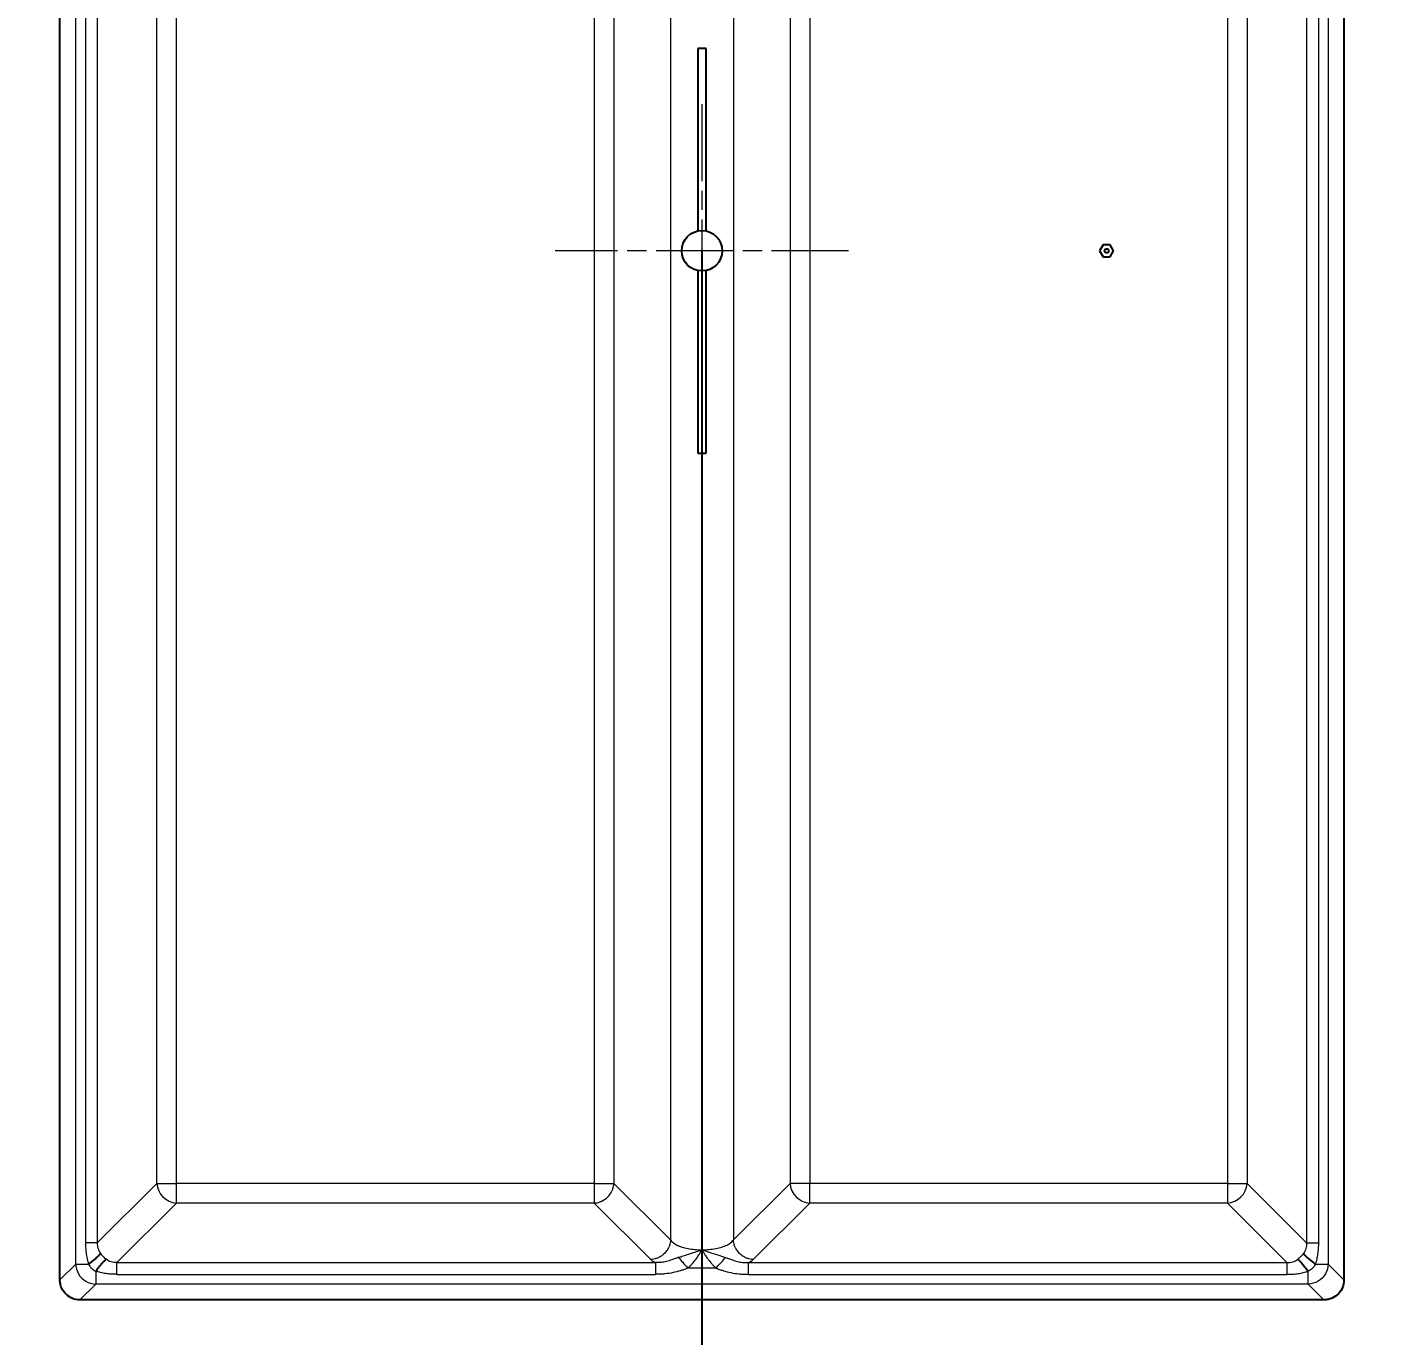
# Model space of a CAD drawing. Header units: millimetres. Extents: x 0 to 1486, y 0 to 1051.
# Drawn here: x 609.82 to 643.4, y 170.42 to 202.78 of the extents above; entities that cross this region are included whole.
import ezdxf

# ---------------------------------------------------------------- set-up
doc = ezdxf.new("R2010")
doc.units = ezdxf.units.MM
doc.header["$LTSCALE"] = 1.25
doc.linetypes.add('CHAIN', pattern=[0.3543, 0.2362, -0.0295, 0.0591, -0.0295])
for name, color, linetype, lineweight, true_color in [('Bemaßungen(DIN)', 7, 'Continuous', 5, 0x262659), ('Mittelpunktmarkierung(DIN)', 7, 'Continuous', 9, 0x262659), ('Sichtbare Kanten(DIN)', 7, 'Continuous', 25, 0x262659), ('Sichtbare tangentiale Kanten(DIN)', 7, 'Continuous', 15, 0x1a1a3e)]:
    doc.layers.add(name, color=color, linetype=linetype, lineweight=lineweight, true_color=true_color)
doc.styles.add('Aktuell-DINGroßer Text', font='arial.ttf')
doc.dimstyles.new('STANDARD-DIN', dxfattribs={"dimscale": 1.25, "dimtxt": 5.25, "dimasz": 2.5, "dimexe": 3.175, "dimexo": 0, "dimgap": 0.8, "dimtad": 1, "dimrnd": 1e-08, "dimtxsty": 'Aktuell-DINGroßer Text', "dimcen": 0.09, "dimdle": 10, "dimclrd": 256, "dimclre": 256, "dimclrt": 256, "dimazin": 2, "dimtfac": 0.666667, "dimtmove": 0, "dimatfit": 3, "dimfxl": 1, "dimtolj": 1, "dimlwd": 25, "dimlwe": 25, "dimarcsym": 0})

# ---------------------------------------------------------------- blocks, each defined once
blk = doc.blocks.new('_DotSmall')
at = {"color": 0, "linetype": 'ByBlock', "const_width": 0.5}
blk.add_lwpolyline([(-0.0625, 0, 1), (0.0625, 0, 1)], format="xyb", close=True, dxfattribs=at)
blk = doc.blocks.new('*D111')
at = {"layer": 'Bemaßungen(DIN)', "color": 250, "linetype": 'Continuous', "lineweight": 25, "true_color": 0x3f3f3f, "transparency": 16777216}
for p, q in [((592.998, 197.249), (592.998, 74.53)), ((626.498, 197.249), (626.498, 74.53)), ((592.998, 78.499), (626.498, 78.499))]:
    blk.add_line(p, q, dxfattribs=at)
at = {"layer": 'Defpoints', "color": 0, "linetype": 'Continuous', "transparency": 16777216}
for p in [(592.998, 197.249), (626.498, 197.249), (626.498, 78.499)]:
    blk.add_point(p, dxfattribs=at)
at = {"layer": 'Bemaßungen(DIN)', "color": 250, "linetype": 'Continuous', "lineweight": 25, "true_color": 0x3f3f3f, "transparency": 16777216, "xscale": 3.125, "yscale": 3.125, "zscale": 3.125, "rotation": 180}
blk.add_blockref('_DotSmall', (592.998, 78.499), dxfattribs=at)
at = {"layer": 'Bemaßungen(DIN)', "color": 250, "linetype": 'Continuous', "lineweight": 25, "true_color": 0x3f3f3f, "transparency": 16777216, "xscale": 3.125, "yscale": 3.125, "zscale": 3.125}
blk.add_blockref('_DotSmall', (626.498, 78.499), dxfattribs=at)
at = {"layer": 'Bemaßungen(DIN)', "color": 179, "linetype": 'Continuous', "lineweight": 25, "true_color": 0x262659, "transparency": 16777216, "insert": (595.668, 87.386), "char_height": 6.5625, "attachment_point": 1, "style": 'Aktuell-DINGroßer Text'}
blk.add_mtext('\\A1;33,5{\\H4.375;±0,1}', dxfattribs=at)
blk = doc.blocks.new('*D112')
at = {"layer": 'Bemaßungen(DIN)', "color": 250, "linetype": 'Continuous', "lineweight": 25, "true_color": 0x3f3f3f, "transparency": 16777216}
for p, q in [((626.498, 197.249), (626.498, 74.53)), ((662.998, 197.249), (662.998, 74.53)), ((626.498, 78.499), (662.998, 78.499))]:
    blk.add_line(p, q, dxfattribs=at)
at = {"layer": 'Defpoints', "color": 0, "linetype": 'Continuous', "transparency": 16777216}
for p in [(626.498, 197.249), (662.998, 197.249), (662.998, 78.499)]:
    blk.add_point(p, dxfattribs=at)
at = {"layer": 'Bemaßungen(DIN)', "color": 250, "linetype": 'Continuous', "lineweight": 25, "true_color": 0x3f3f3f, "transparency": 16777216, "xscale": 3.125, "yscale": 3.125, "zscale": 3.125, "rotation": 180}
blk.add_blockref('_DotSmall', (626.498, 78.499), dxfattribs=at)
at = {"layer": 'Bemaßungen(DIN)', "color": 250, "linetype": 'Continuous', "lineweight": 25, "true_color": 0x3f3f3f, "transparency": 16777216, "xscale": 3.125, "yscale": 3.125, "zscale": 3.125}
blk.add_blockref('_DotSmall', (662.998, 78.499), dxfattribs=at)
at = {"layer": 'Bemaßungen(DIN)', "color": 179, "linetype": 'Continuous', "lineweight": 25, "true_color": 0x262659, "transparency": 16777216, "insert": (642.214, 86.061), "char_height": 6.5625, "attachment_point": 1, "style": 'Aktuell-DINGroßer Text'}
blk.add_mtext('\\A1; \\fArial|b0|i0;{\\H6.5625; }', dxfattribs=at)
blk = doc.blocks.new('*D126')
at = {"layer": 'Bemaßungen(DIN)', "color": 250, "linetype": 'Continuous', "lineweight": 25, "true_color": 0x3f3f3f, "transparency": 16777216}
for p, q in [((626.498, 193.624), (626.498, 102.655)), ((662.998, 193.624), (662.998, 102.655)), ((629.623, 106.624), (659.873, 106.624))]:
    blk.add_line(p, q, dxfattribs=at)
at = {"layer": 'Bemaßungen(DIN)', "color": 250, "linetype": 'Continuous', "true_color": 0x3f3f3f, "transparency": 16777216}
for points in [[(629.623, 107.145), (629.623, 106.103), (626.498, 106.624)], [(659.873, 107.145), (659.873, 106.103), (662.998, 106.624)]]:
    blk.add_solid(points, dxfattribs=at)
at = {"layer": 'Defpoints', "color": 0, "linetype": 'Continuous', "transparency": 16777216}
for p in [(626.498, 193.624), (662.998, 193.624), (662.998, 106.624)]:
    blk.add_point(p, dxfattribs=at)
at = {"layer": 'Bemaßungen(DIN)', "color": 179, "linetype": 'Continuous', "lineweight": 25, "true_color": 0x262659, "transparency": 16777216, "insert": (630.655, 115.511), "char_height": 6.5625, "attachment_point": 1, "style": 'Aktuell-DINGroßer Text'}
blk.add_mtext('\\A1;36,5{\\H4.375;±0,1}', dxfattribs=at)

msp = doc.modelspace()

# ---------------------------------------------------------------- linework, layer by layer
at = {"layer": 'Mittelpunktmarkierung(DIN)', "linetype": 'CHAIN', "ltscale": 6.444903}
for p, q in [((626.4985, 200.8739), (626.4985, 193.6239)), ((630.1235, 197.2489), (622.8735, 197.2489))]:
    msp.add_line(p, q, dxfattribs=at)
at = {"layer": 'Sichtbare Kanten(DIN)'}
for p, q in [((610.6335, 171.809), (610.6335, 222.6887)), ((642.3635, 222.6887), (642.3635, 171.809)), ((626.5985, 202.2489), (626.3985, 202.2489)), ((626.3985, 202.2489), (626.3985, 197.7388)), ((626.5985, 197.7388), (626.5985, 202.2489)), ((636.4119, 197.3989), (636.3253, 197.2489)), ((636.3253, 197.2489), (636.4119, 197.0989)), ((636.5851, 197.3989), (636.4119, 197.3989)), ((636.4119, 197.0989), (636.5851, 197.0989)), ((636.4407, 197.2489), (636.4696, 197.2989)), ((636.4696, 197.1989), (636.4407, 197.2489)), ((636.4696, 197.2989), (636.5273, 197.2989)), ((636.5273, 197.1989), (636.4696, 197.1989)), ((636.5273, 197.2989), (636.5562, 197.2489)), ((636.5562, 197.2489), (636.5273, 197.1989)), ((636.6717, 197.2489), (636.5851, 197.3989)), ((636.5851, 197.0989), (636.6717, 197.2489)), ((626.3985, 196.759), (626.3985, 192.2489)), ((626.5985, 192.2489), (626.5985, 196.759)), ((626.3985, 192.2489), (626.5985, 192.2489)), ((641.8683, 171.3139), (611.1286, 171.3139))]:
    msp.add_line(p, q, dxfattribs=at)
msp.add_circle((626.4985, 197.2489), 0.5, dxfattribs=at)
for points, knots in [([(611.3397, 172.1991), (611.3555, 172.2108), (611.3711, 172.2224), (611.3864, 172.234), (611.4054, 172.2485), (611.424, 172.2629), (611.4417, 172.2769), (611.4524, 172.2854), (611.4628, 172.2937), (611.4728, 172.3019), (611.493, 172.3183), (611.5119, 172.3341), (611.5292, 172.3492), (611.5466, 172.3642), (611.5623, 172.3784), (611.5763, 172.3916), (611.5833, 172.3982), (611.5898, 172.4045), (611.5959, 172.4106), (611.6059, 172.4206), (611.6147, 172.4299), (611.622, 172.4383), (611.6279, 172.4451), (611.6328, 172.4512), (611.6368, 172.4567)], [-1.0769104, -1.0769104, -1.0769104, -1.0769104, -0.9572537, -0.9572537, -0.9572537, -0.8077, -0.8077, -0.8077, -0.7179403, -0.7179403, -0.7179403, -0.5384552, -0.5384552, -0.5384552, -0.3589701, -0.3589701, -0.3589701, -0.2692104, -0.2692104, -0.2692104, -0.1196567, -0.1196567, -0.1196567, 0, 0, 0, 0]), ([(611.5187, 172.0201), (611.5304, 172.0359), (611.542, 172.0515), (611.5536, 172.0668), (611.5681, 172.0858), (611.5825, 172.1044), (611.5965, 172.1221), (611.605, 172.1328), (611.6133, 172.1432), (611.6215, 172.1532), (611.6379, 172.1734), (611.6537, 172.1923), (611.6687, 172.2096), (611.6838, 172.227), (611.698, 172.2427), (611.7112, 172.2567), (611.7178, 172.2637), (611.7241, 172.2702), (611.7302, 172.2763), (611.7402, 172.2863), (611.7495, 172.2951), (611.7579, 172.3024), (611.7647, 172.3083), (611.7708, 172.3132), (611.7763, 172.3172)], [-1.0769104, -1.0769104, -1.0769104, -1.0769104, -0.9572537, -0.9572537, -0.9572537, -0.8077, -0.8077, -0.8077, -0.7179403, -0.7179403, -0.7179403, -0.5384552, -0.5384552, -0.5384552, -0.3589701, -0.3589701, -0.3589701, -0.2692104, -0.2692104, -0.2692104, -0.1196567, -0.1196567, -0.1196567, 0, 0, 0, 0]), ([(641.4782, 172.0201), (641.4666, 172.0359), (641.4549, 172.0515), (641.4433, 172.0668), (641.4288, 172.0858), (641.4145, 172.1044), (641.4004, 172.1221), (641.392, 172.1328), (641.3836, 172.1432), (641.3754, 172.1532), (641.359, 172.1734), (641.3432, 172.1923), (641.3282, 172.2096), (641.3131, 172.227), (641.2989, 172.2427), (641.2857, 172.2567), (641.2791, 172.2637), (641.2728, 172.2702), (641.2668, 172.2763), (641.2567, 172.2863), (641.2474, 172.2951), (641.239, 172.3024), (641.2323, 172.3083), (641.2261, 172.3132), (641.2206, 172.3172)], [-1.0769104, -1.0769104, -1.0769104, -1.0769104, -0.9572537, -0.9572537, -0.9572537, -0.8077, -0.8077, -0.8077, -0.7179403, -0.7179403, -0.7179403, -0.5384552, -0.5384552, -0.5384552, -0.3589701, -0.3589701, -0.3589701, -0.2692104, -0.2692104, -0.2692104, -0.1196567, -0.1196567, -0.1196567, 0, 0, 0, 0]), ([(641.6573, 172.1991), (641.6414, 172.2108), (641.6258, 172.2224), (641.6106, 172.234), (641.5915, 172.2485), (641.573, 172.2629), (641.5552, 172.2769), (641.5445, 172.2854), (641.5342, 172.2937), (641.5241, 172.3019), (641.5039, 172.3183), (641.485, 172.3341), (641.4677, 172.3492), (641.4504, 172.3642), (641.4346, 172.3784), (641.4206, 172.3916), (641.4136, 172.3982), (641.4071, 172.4045), (641.4011, 172.4106), (641.391, 172.4206), (641.3822, 172.4299), (641.3749, 172.4383), (641.369, 172.4451), (641.3641, 172.4512), (641.3601, 172.4567)], [-1.0769104, -1.0769104, -1.0769104, -1.0769104, -0.9572537, -0.9572537, -0.9572537, -0.8077, -0.8077, -0.8077, -0.7179403, -0.7179403, -0.7179403, -0.5384552, -0.5384552, -0.5384552, -0.3589701, -0.3589701, -0.3589701, -0.2692104, -0.2692104, -0.2692104, -0.1196567, -0.1196567, -0.1196567, 0, 0, 0, 0]), ([(611.1286, 171.3139), (611.0646, 171.3139), (611.0002, 171.3263), (610.8823, 171.3741), (610.8286, 171.4091), (610.7377, 171.4972), (610.701, 171.5501), (610.6616, 171.6397), (610.6511, 171.6727), (610.6371, 171.7401), (610.6335, 171.7746), (610.6335, 171.809)], [0, 0, 0, 0, 0.019193526, 0.019193526, 0.038166014, 0.038166014, 0.057250771, 0.057250771, 0.067667509, 0.067667509, 0.078108379, 0.078108379, 0.078108379, 0.078108379]), ([(642.3635, 171.809), (642.3635, 171.745), (642.351, 171.6806), (642.3033, 171.5627), (642.2683, 171.509), (642.1801, 171.4181), (642.1272, 171.3814), (642.0376, 171.342), (642.0046, 171.3315), (641.9372, 171.3175), (641.9028, 171.3139), (641.8683, 171.3139)], [0, 0, 0, 0, 0.019193526, 0.019193526, 0.038166014, 0.038166014, 0.057250771, 0.057250771, 0.067667509, 0.067667509, 0.078108379, 0.078108379, 0.078108379, 0.078108379])]:
    msp.add_open_spline(points, degree=3, knots=knots, dxfattribs=at)
at = {"layer": 'Sichtbare tangentiale Kanten(DIN)'}
for p, q in [((611.0236, 172.1991), (611.0236, 222.2986)), ((641.9734, 222.2986), (641.9734, 172.1991)), ((611.2644, 221.7758), (611.2644, 172.722)), ((611.556, 221.7758), (611.556, 172.722)), ((625.7216, 221.7024), (625.7216, 172.7953)), ((627.2753, 221.7024), (627.2753, 172.7953)), ((641.4409, 221.7758), (641.4409, 172.722)), ((641.7325, 221.7758), (641.7325, 172.722)), ((613.0271, 174.193), (613.0271, 220.3047)), ((613.5126, 174.193), (613.5126, 220.3047)), ((623.8365, 220.3047), (623.8365, 174.193)), ((624.3221, 220.3047), (624.3221, 174.193)), ((628.6749, 220.3047), (628.6749, 174.193)), ((629.1604, 220.3047), (629.1604, 174.193)), ((639.4843, 220.3047), (639.4843, 174.193)), ((639.9699, 220.3047), (639.9699, 174.193)), ((611.556, 172.722), (613.0271, 174.193)), ((613.0271, 174.193), (613.5126, 174.193)), ((613.5126, 173.7075), (613.5126, 174.193)), ((623.8365, 174.193), (613.5126, 174.193)), ((623.8365, 174.193), (624.3221, 174.193)), ((623.8365, 174.193), (623.8365, 173.7075)), ((624.3221, 174.193), (625.7216, 172.7953)), ((628.6749, 174.193), (627.2753, 172.7953)), ((629.1604, 174.193), (628.6749, 174.193)), ((629.1604, 173.7075), (629.1604, 174.193)), ((639.4843, 174.193), (629.1604, 174.193)), ((639.4843, 174.193), (639.4843, 173.7075)), ((639.4843, 174.193), (639.9699, 174.193)), ((641.4409, 172.722), (639.9699, 174.193)), ((612.0416, 172.2364), (613.5126, 173.7075)), ((623.8365, 173.7075), (613.5126, 173.7075)), ((623.8365, 173.7075), (625.2361, 172.3097)), ((629.1604, 173.7075), (627.7608, 172.3097)), ((639.4843, 173.7075), (629.1604, 173.7075)), ((640.9553, 172.2364), (639.4843, 173.7075)), ((611.556, 172.722), (611.2644, 172.722)), ((641.4409, 172.722), (641.7325, 172.722)), ((610.6335, 171.809), (611.0236, 172.1991)), ((612.0416, 171.9449), (612.0416, 172.2364)), ((612.0416, 172.2364), (625.35, 172.2364)), ((612.0416, 171.9449), (625.35, 171.9449)), ((625.35, 172.2364), (625.35, 171.9449)), ((626.8459, 172.1001), (626.1512, 172.1001)), ((627.647, 171.9449), (627.647, 172.2364)), ((627.647, 172.2364), (640.9553, 172.2364)), ((627.647, 171.9449), (640.9553, 171.9449)), ((640.9553, 172.2364), (640.9553, 171.9449)), ((641.6573, 172.1991), (641.9734, 172.1991)), ((642.3635, 171.809), (641.9734, 172.1991)), ((611.1286, 171.3139), (611.5187, 171.704)), ((641.4782, 171.704), (611.5187, 171.704)), ((641.8683, 171.3139), (641.4782, 171.704))]:
    msp.add_line(p, q, dxfattribs=at)
for centre, major_axis, ratio, start_param, end_param in [((613.5126, 174.193), (0.3536, -0.3536), 0.9446321, 3.9554703, 5.4693077), ((629.1604, 174.193), (0.3533, -0.3538), 0.9445654, 3.9561594, 5.4699263), ((639.4843, 174.193), (-0.3536, -0.3536), 0.9446321, 0.8138776, 2.327715), ((626.2928, 172.3683), (1.094, -0.0179), 0.2634519, 3.4077328, 3.677844), ((626.1512, 172.1001), (0.3344, -0.3717), 0.0000692, 3.9311732, 4.7123471), ((626.8458, 172.1), (0.3343, 0.3717), 0.0000692, 4.7125872, 5.493443), ((626.7041, 172.3683), (1.094, 0.0179), 0.2634519, 5.746934, 6.0170452)]:
    msp.add_ellipse(centre, major_axis=major_axis, ratio=ratio, start_param=start_param, end_param=end_param, dxfattribs=at)
for points, knots in [([(623.8365, 173.7075), (623.8482, 173.7081), (623.8599, 173.7092), (623.8716, 173.7107), (623.8949, 173.7138), (623.918, 173.7185), (623.9409, 173.7248), (623.9665, 173.7319), (623.9918, 173.741), (624.0162, 173.7521), (624.0244, 173.7557), (624.0324, 173.7597), (624.0404, 173.7638), (624.0881, 173.7885), (624.1322, 173.8208), (624.1705, 173.8591), (624.2087, 173.8973), (624.241, 173.9414), (624.2657, 173.9892), (624.2699, 173.9971), (624.2738, 174.0052), (624.2775, 174.0133), (624.2885, 174.0378), (624.2977, 174.063), (624.3048, 174.0887), (624.3111, 174.1115), (624.3158, 174.1347), (624.3188, 174.158), (624.3203, 174.1697), (624.3214, 174.1813), (624.3221, 174.193)], [0, 0, 0, 0, 0.0720856, 0.0720856, 0.0720856, 0.2162567, 0.2162567, 0.2162567, 0.3784425, 0.3784425, 0.3784425, 0.4325134, 0.4325134, 0.4325134, 0.7568985, 0.7568985, 0.7568985, 1.0812835, 1.0812835, 1.0812835, 1.1353545, 1.1353545, 1.1353545, 1.2975402, 1.2975402, 1.2975402, 1.4417114, 1.4417114, 1.4417114, 1.5137969, 1.5137969, 1.5137969, 1.5137969]), ([(611.2644, 172.722), (611.2645, 172.7103), (611.2646, 172.6986), (611.2648, 172.6869), (611.2649, 172.6752), (611.2653, 172.6635), (611.2657, 172.6519), (611.2665, 172.6286), (611.2677, 172.6054), (611.2693, 172.5823), (611.2726, 172.5363), (611.2774, 172.4909), (611.2838, 172.4468), (611.2902, 172.4025), (611.2982, 172.3595), (611.3076, 172.3181), (611.3123, 172.2975), (611.3174, 172.2772), (611.3227, 172.2573), (611.3254, 172.2474), (611.3281, 172.2376), (611.3309, 172.2279), (611.3338, 172.2182), (611.3367, 172.2086), (611.3397, 172.1991)], [0, 0, 0, 0, 0.03321382, 0.03321382, 0.03321382, 0.06641125, 0.06641125, 0.06641125, 0.13277377, 0.13277377, 0.13277377, 0.26517816, 0.26517816, 0.26517816, 0.3981672, 0.3981672, 0.3981672, 0.46455773, 0.46455773, 0.46455773, 0.4977404, 0.4977404, 0.4977404, 0.53089997, 0.53089997, 0.53089997, 0.53089997]), ([(611.556, 172.722), (611.5535, 172.6727), (611.5655, 172.5764), (611.6094, 172.4941), (611.6368, 172.4567)], [0, 0, 0, 0, 0.14249094, 0.285274, 0.285274, 0.285274, 0.285274]), ([(625.7216, 172.7953), (625.7209, 172.7836), (625.7198, 172.7719), (625.7183, 172.7603), (625.7153, 172.737), (625.7106, 172.7138), (625.7043, 172.691), (625.6972, 172.6653), (625.6881, 172.64), (625.677, 172.6156), (625.6733, 172.6075), (625.6694, 172.5994), (625.6653, 172.5914), (625.6488, 172.5596), (625.6289, 172.5294), (625.6062, 172.5015), (625.5948, 172.4875), (625.5828, 172.4741), (625.57, 172.4613), (625.5573, 172.4486), (625.5439, 172.4365), (625.5299, 172.4251), (625.495, 172.3967), (625.4565, 172.3728), (625.4158, 172.3543), (625.3913, 172.3433), (625.3661, 172.3341), (625.3404, 172.327), (625.3176, 172.3207), (625.2944, 172.316), (625.2711, 172.313), (625.2594, 172.3115), (625.2478, 172.3104), (625.2361, 172.3097)], [-1.5137969, -1.5137969, -1.5137969, -1.5137969, -1.4417114, -1.4417114, -1.4417114, -1.2975402, -1.2975402, -1.2975402, -1.1353545, -1.1353545, -1.1353545, -1.0812835, -1.0812835, -1.0812835, -0.8650268, -0.8650268, -0.8650268, -0.7568985, -0.7568985, -0.7568985, -0.6487701, -0.6487701, -0.6487701, -0.3784425, -0.3784425, -0.3784425, -0.2162567, -0.2162567, -0.2162567, -0.0720856, -0.0720856, -0.0720856, 0, 0, 0, 0]), ([(625.7216, 172.7953), (625.7428, 172.761), (625.7785, 172.7281), (625.8265, 172.6983), (625.8425, 172.6884), (625.8598, 172.6788), (625.8785, 172.6697), (625.9158, 172.6514), (625.9583, 172.6348), (626.0049, 172.6203), (626.0515, 172.6057), (626.1023, 172.5932), (626.1557, 172.5831), (626.2625, 172.5629), (626.3803, 172.5523), (626.4985, 172.5523)], [-1.0975594, -1.0975594, -1.0975594, -1.0975594, -0.8232491, -0.8232491, -0.8232491, -0.7317063, -0.7317063, -0.7317063, -0.5486389, -0.5486389, -0.5486389, -0.3658531, -0.3658531, -0.3658531, 0, 0, 0, 0]), ([(626.4985, 172.5523), (626.6166, 172.5523), (626.7344, 172.5629), (626.8412, 172.5831), (626.8946, 172.5932), (626.9454, 172.6057), (626.992, 172.6203), (627.0387, 172.6348), (627.0811, 172.6514), (627.1184, 172.6697), (627.1371, 172.6788), (627.1544, 172.6884), (627.1704, 172.6983), (627.2184, 172.7281), (627.2541, 172.761), (627.2753, 172.7953)], [0, 0, 0, 0, 0.3658531, 0.3658531, 0.3658531, 0.5486389, 0.5486389, 0.5486389, 0.7317063, 0.7317063, 0.7317063, 0.8232491, 0.8232491, 0.8232491, 1.0975594, 1.0975594, 1.0975594, 1.0975594]), ([(627.7608, 172.3097), (627.7492, 172.3104), (627.7375, 172.3115), (627.7258, 172.313), (627.7025, 172.316), (627.6793, 172.3207), (627.6565, 172.327), (627.6308, 172.3341), (627.6056, 172.3433), (627.5812, 172.3543), (627.5404, 172.3728), (627.5019, 172.3967), (627.467, 172.4251), (627.453, 172.4365), (627.4396, 172.4486), (627.4269, 172.4613), (627.4142, 172.4741), (627.4021, 172.4875), (627.3907, 172.5015), (627.368, 172.5294), (627.3481, 172.5596), (627.3316, 172.5914), (627.3275, 172.5994), (627.3236, 172.6075), (627.3199, 172.6156), (627.3088, 172.64), (627.2997, 172.6653), (627.2926, 172.691), (627.2863, 172.7138), (627.2816, 172.737), (627.2786, 172.7603), (627.2771, 172.7719), (627.276, 172.7836), (627.2753, 172.7953)], [-1.5137969, -1.5137969, -1.5137969, -1.5137969, -1.4417114, -1.4417114, -1.4417114, -1.2975402, -1.2975402, -1.2975402, -1.1353545, -1.1353545, -1.1353545, -0.8650268, -0.8650268, -0.8650268, -0.7568985, -0.7568985, -0.7568985, -0.6487701, -0.6487701, -0.6487701, -0.4325134, -0.4325134, -0.4325134, -0.3784425, -0.3784425, -0.3784425, -0.2162567, -0.2162567, -0.2162567, -0.0720856, -0.0720856, -0.0720856, 0, 0, 0, 0]), ([(641.4409, 172.722), (641.4434, 172.6727), (641.4315, 172.5764), (641.3875, 172.4941), (641.3601, 172.4567)], [0, 0, 0, 0, 0.14249094, 0.285274, 0.285274, 0.285274, 0.285274]), ([(641.7325, 172.722), (641.7324, 172.7103), (641.7324, 172.6986), (641.7322, 172.6869), (641.732, 172.6752), (641.7317, 172.6635), (641.7312, 172.6519), (641.7304, 172.6286), (641.7292, 172.6054), (641.7276, 172.5823), (641.7244, 172.5363), (641.7195, 172.4909), (641.7131, 172.4468), (641.7067, 172.4025), (641.6987, 172.3595), (641.6893, 172.3181), (641.6846, 172.2975), (641.6796, 172.2772), (641.6742, 172.2573), (641.6716, 172.2474), (641.6688, 172.2376), (641.666, 172.2279), (641.6631, 172.2182), (641.6602, 172.2086), (641.6573, 172.1991)], [0, 0, 0, 0, 0.03321382, 0.03321382, 0.03321382, 0.06641125, 0.06641125, 0.06641125, 0.13277377, 0.13277377, 0.13277377, 0.26517816, 0.26517816, 0.26517816, 0.3981672, 0.3981672, 0.3981672, 0.46455773, 0.46455773, 0.46455773, 0.4977404, 0.4977404, 0.4977404, 0.53089997, 0.53089997, 0.53089997, 0.53089997]), ([(611.6368, 172.4567), (611.6559, 172.4308), (611.6986, 172.3799), (611.7494, 172.337), (611.7763, 172.3172)], [0, 0, 0, 0, 0.09759049, 0.19891575, 0.19891575, 0.19891575, 0.19891575]), ([(612.0416, 172.2364), (611.9923, 172.2339), (611.896, 172.2459), (611.8137, 172.2898), (611.7763, 172.3172)], [0, 0, 0, 0, 0.14249094, 0.285274, 0.285274, 0.285274, 0.285274]), ([(625.9157, 172.3618), (625.9084, 172.3594), (625.9012, 172.357), (625.8941, 172.3546), (625.887, 172.3523), (625.8801, 172.3499), (625.8734, 172.3475), (625.8598, 172.3428), (625.8467, 172.338), (625.8339, 172.3334), (625.8057, 172.323), (625.7793, 172.3129), (625.7534, 172.3034), (625.7089, 172.2872), (625.666, 172.2728), (625.6229, 172.2615), (625.5809, 172.2505), (625.5386, 172.2426), (625.4961, 172.2381), (625.4703, 172.2354), (625.4443, 172.234), (625.4184, 172.2338), (625.407, 172.2337), (625.3955, 172.2339), (625.3841, 172.2344), (625.3727, 172.2348), (625.3613, 172.2356), (625.35, 172.2364)], [0, 0, 0, 0, 0.01897228, 0.01897228, 0.01897228, 0.03796594, 0.03796594, 0.03796594, 0.07600353, 0.07600353, 0.07600353, 0.16039524, 0.16039524, 0.16039524, 0.30539712, 0.30539712, 0.30539712, 0.44668431, 0.44668431, 0.44668431, 0.53247752, 0.53247752, 0.53247752, 0.57051482, 0.57051482, 0.57051482, 0.60860001, 0.60860001, 0.60860001, 0.60860001]), ([(625.9157, 172.3618), (625.9251, 172.3648), (625.9345, 172.3678), (625.944, 172.3709), (625.9536, 172.3741), (625.9633, 172.3772), (625.9731, 172.3804), (625.9927, 172.3869), (626.0129, 172.3935), (626.0338, 172.4004), (626.0769, 172.4146), (626.1231, 172.4298), (626.1735, 172.446), (626.2206, 172.461), (626.2712, 172.4769), (626.3247, 172.4942), (626.3523, 172.5031), (626.3807, 172.5123), (626.4098, 172.522), (626.4243, 172.5268), (626.4389, 172.5318), (626.4537, 172.5368), (626.4685, 172.5419), (626.4835, 172.547), (626.4985, 172.5523)], [0, 0, 0, 0, 0.0397614, 0.0397614, 0.0397614, 0.07945706, 0.07945706, 0.07945706, 0.15871475, 0.15871475, 0.15871475, 0.32258978, 0.32258978, 0.32258978, 0.4758974, 0.4758974, 0.4758974, 0.55516805, 0.55516805, 0.55516805, 0.59470833, 0.59470833, 0.59470833, 0.634183, 0.634183, 0.634183, 0.634183]), ([(626.1512, 172.1001), (626.1599, 172.1081), (626.1688, 172.1161), (626.1774, 172.1243), (626.1861, 172.1325), (626.1947, 172.1409), (626.2031, 172.1493), (626.22, 172.1661), (626.2365, 172.1834), (626.2525, 172.201), (626.2858, 172.2376), (626.3173, 172.2758), (626.3471, 172.3152), (626.3749, 172.352), (626.4003, 172.3906), (626.4251, 172.4294), (626.4379, 172.4495), (626.4505, 172.4698), (626.4628, 172.4902), (626.469, 172.5004), (626.4751, 172.5107), (626.481, 172.521), (626.487, 172.5314), (626.4928, 172.5418), (626.4985, 172.5523)], [0, 0, 0, 0, 0.03572785, 0.03572785, 0.03572785, 0.07149694, 0.07149694, 0.07149694, 0.14312062, 0.14312062, 0.14312062, 0.29141532, 0.29141532, 0.29141532, 0.42964001, 0.42964001, 0.42964001, 0.50120862, 0.50120862, 0.50120862, 0.53702584, 0.53702584, 0.53702584, 0.57289678, 0.57289678, 0.57289678, 0.57289678]), ([(626.4985, 172.5523), (626.6005, 172.5166), (626.7642, 172.4654), (626.9475, 172.4059), (627.0382, 172.3756), (627.0812, 172.3617)], [0, 0, 0, 0, 0.26896933, 0.45156768, 0.63416604, 0.63416604, 0.63416604, 0.63416604]), ([(626.4985, 172.5523), (626.5042, 172.5418), (626.5099, 172.5313), (626.5159, 172.521), (626.5218, 172.5107), (626.5279, 172.5004), (626.534, 172.4902), (626.5463, 172.4697), (626.5588, 172.4494), (626.5716, 172.4292), (626.5893, 172.4011), (626.6075, 172.3732), (626.627, 172.3462), (626.6355, 172.3344), (626.6441, 172.3228), (626.6529, 172.3112), (626.6818, 172.2732), (626.7123, 172.2363), (626.7445, 172.201), (626.7606, 172.1834), (626.7771, 172.1661), (626.794, 172.1492), (626.8024, 172.1408), (626.8109, 172.1325), (626.8196, 172.1243), (626.8283, 172.1161), (626.8371, 172.1081), (626.8459, 172.1001)], [0, 0, 0, 0, 0.0358734, 0.0358734, 0.0358734, 0.07170528, 0.07170528, 0.07170528, 0.14331927, 0.14331927, 0.14331927, 0.24303125, 0.24303125, 0.24303125, 0.28653163, 0.28653163, 0.28653163, 0.42986368, 0.42986368, 0.42986368, 0.50150264, 0.50150264, 0.50150264, 0.53727834, 0.53727834, 0.53727834, 0.5730102, 0.5730102, 0.5730102, 0.5730102]), ([(627.0812, 172.3617), (627.0885, 172.3593), (627.0957, 172.3569), (627.1028, 172.3546), (627.1099, 172.3522), (627.1168, 172.3498), (627.1236, 172.3475), (627.1372, 172.3427), (627.1503, 172.338), (627.163, 172.3333), (627.1912, 172.323), (627.2176, 172.3129), (627.2436, 172.3034), (627.2881, 172.2871), (627.331, 172.2727), (627.3741, 172.2615), (627.4161, 172.2505), (627.4584, 172.2426), (627.5009, 172.2381), (627.5267, 172.2354), (627.5526, 172.234), (627.5785, 172.2338), (627.5899, 172.2337), (627.6014, 172.2339), (627.6128, 172.2344), (627.6242, 172.2348), (627.6356, 172.2356), (627.647, 172.2364)], [0, 0, 0, 0, 0.01897293, 0.01897293, 0.01897293, 0.03796717, 0.03796717, 0.03796717, 0.07600559, 0.07600559, 0.07600559, 0.16042953, 0.16042953, 0.16042953, 0.30545971, 0.30545971, 0.30545971, 0.44674818, 0.44674818, 0.44674818, 0.53248555, 0.53248555, 0.53248555, 0.57052339, 0.57052339, 0.57052339, 0.60860904, 0.60860904, 0.60860904, 0.60860904]), ([(640.9553, 172.2364), (641.0046, 172.2339), (641.1009, 172.2459), (641.1832, 172.2898), (641.2206, 172.3172)], [0, 0, 0, 0, 0.14249094, 0.285274, 0.285274, 0.285274, 0.285274]), ([(641.3601, 172.4567), (641.341, 172.4308), (641.2983, 172.3799), (641.2475, 172.337), (641.2206, 172.3172)], [0, 0, 0, 0, 0.09759049, 0.19891575, 0.19891575, 0.19891575, 0.19891575]), ([(611.0236, 172.1991), (611.0261, 172.1991), (611.0299, 172.1991), (611.0349, 172.1991), (611.0417, 172.1991), (611.0508, 172.1991), (611.0621, 172.1991), (611.0672, 172.1991), (611.0727, 172.1991), (611.0786, 172.1991), (611.0953, 172.1991), (611.1153, 172.1991), (611.1381, 172.1991), (611.1541, 172.1991), (611.1716, 172.1991), (611.1901, 172.1991), (611.2071, 172.1991), (611.225, 172.1991), (611.2436, 172.1991), (611.2577, 172.1991), (611.2722, 172.1991), (611.287, 172.1991), (611.3042, 172.1991), (611.3218, 172.1991), (611.3397, 172.1991)], [0, 0, 0, 0, 0.1366456, 0.1366456, 0.1366456, 0.3250932, 0.3250932, 0.3250932, 0.4099368, 0.4099368, 0.4099368, 0.6502295, 0.6502295, 0.6502295, 0.8198736, 0.8198736, 0.8198736, 0.9753762, 0.9753762, 0.9753762, 1.0931648, 1.0931648, 1.0931648, 1.2298104, 1.2298104, 1.2298104, 1.2298104]), ([(611.3397, 172.1991), (611.348, 172.182), (611.3669, 172.1467), (611.4079, 172.0936), (611.4626, 172.0493), (611.4996, 172.0294), (611.5187, 172.0201)], [0, 0, 0, 0, 0.06385433, 0.1271103, 0.18750841, 0.25908506, 0.25908506, 0.25908506, 0.25908506]), ([(612.0416, 171.9449), (612.0299, 171.9449), (612.0182, 171.945), (612.0065, 171.9452), (611.9948, 171.9453), (611.9831, 171.9457), (611.9715, 171.9461), (611.9482, 171.9469), (611.925, 171.9481), (611.9019, 171.9497), (611.8559, 171.953), (611.8105, 171.9578), (611.7664, 171.9642), (611.7221, 171.9706), (611.6791, 171.9786), (611.6377, 171.988), (611.617, 171.9927), (611.5968, 171.9978), (611.5769, 172.0031), (611.567, 172.0058), (611.5572, 172.0085), (611.5475, 172.0113), (611.5378, 172.0142), (611.5282, 172.0171), (611.5187, 172.0201)], [0, 0, 0, 0, 0.03321382, 0.03321382, 0.03321382, 0.06641125, 0.06641125, 0.06641125, 0.13277377, 0.13277377, 0.13277377, 0.26517816, 0.26517816, 0.26517816, 0.3981672, 0.3981672, 0.3981672, 0.46455773, 0.46455773, 0.46455773, 0.4977404, 0.4977404, 0.4977404, 0.53089995, 0.53089995, 0.53089995, 0.53089995]), ([(611.5187, 172.0201), (611.5187, 171.9996), (611.5187, 171.9334), (611.5187, 171.832), (611.5187, 171.741), (611.5187, 171.7106), (611.5187, 171.704)], [-0.48919907, -0.48919907, -0.48919907, -0.48919907, -0.42706452, -0.28470968, -0.14235484, 0, 0, 0, 0]), ([(626.1512, 172.1001), (626.1441, 172.0973), (626.1372, 172.0945), (626.1302, 172.0917), (626.1232, 172.089), (626.1161, 172.0862), (626.109, 172.0835), (626.0949, 172.078), (626.0806, 172.0727), (626.0662, 172.0673), (626.0373, 172.0568), (626.0078, 172.0465), (625.9775, 172.0369), (625.9742, 172.0358), (625.9709, 172.0348), (625.9676, 172.0337), (625.9093, 172.0156), (625.8479, 171.9995), (625.7834, 171.9864), (625.7205, 171.9736), (625.6547, 171.9636), (625.5871, 171.9567), (625.5824, 171.9562), (625.5778, 171.9557), (625.5731, 171.9553), (625.5365, 171.9518), (625.4995, 171.9492), (625.4622, 171.9474), (625.4436, 171.9466), (625.4249, 171.9459), (625.4062, 171.9455), (625.3875, 171.9451), (625.3687, 171.945), (625.35, 171.9449)], [0, 0, 0, 0, 0.02583351, 0.02583351, 0.02583351, 0.0516036, 0.0516036, 0.0516036, 0.10300036, 0.10300036, 0.10300036, 0.20559562, 0.20559562, 0.20559562, 0.21673382, 0.21673382, 0.21673382, 0.41266739, 0.41266739, 0.41266739, 0.60358148, 0.60358148, 0.60358148, 0.61677746, 0.61677746, 0.61677746, 0.71958411, 0.71958411, 0.71958411, 0.77098124, 0.77098124, 0.77098124, 0.82236981, 0.82236981, 0.82236981, 0.82236981]), ([(626.8459, 172.1001), (626.8529, 172.0973), (626.8599, 172.0945), (626.8669, 172.0917), (626.8739, 172.089), (626.8809, 172.0862), (626.888, 172.0835), (626.9022, 172.078), (626.9164, 172.0727), (626.9309, 172.0673), (626.9597, 172.0567), (626.9892, 172.0465), (627.0195, 172.0368), (627.0228, 172.0358), (627.0261, 172.0347), (627.0295, 172.0337), (627.0877, 172.0155), (627.1491, 171.9995), (627.2137, 171.9864), (627.2765, 171.9736), (627.3423, 171.9636), (627.4099, 171.9567), (627.4146, 171.9562), (627.4192, 171.9557), (627.4239, 171.9553), (627.4604, 171.9518), (627.4974, 171.9492), (627.5347, 171.9474), (627.5533, 171.9466), (627.572, 171.9459), (627.5907, 171.9455), (627.6095, 171.9451), (627.6282, 171.945), (627.647, 171.9449)], [0, 0, 0, 0, 0.02582867, 0.02582867, 0.02582867, 0.05159429, 0.05159429, 0.05159429, 0.10298265, 0.10298265, 0.10298265, 0.20556131, 0.20556131, 0.20556131, 0.21674073, 0.21674073, 0.21674073, 0.4126769, 0.4126769, 0.4126769, 0.60355799, 0.60355799, 0.60355799, 0.61667445, 0.61667445, 0.61667445, 0.7194638, 0.7194638, 0.7194638, 0.77085237, 0.77085237, 0.77085237, 0.82223245, 0.82223245, 0.82223245, 0.82223245]), ([(640.9553, 171.9449), (640.9671, 171.9449), (640.9787, 171.945), (640.9904, 171.9452), (641.0021, 171.9453), (641.0138, 171.9457), (641.0254, 171.9461), (641.0487, 171.9469), (641.072, 171.9481), (641.095, 171.9497), (641.1411, 171.953), (641.1865, 171.9578), (641.2305, 171.9642), (641.2748, 171.9706), (641.3178, 171.9786), (641.3592, 171.988), (641.3799, 171.9927), (641.4001, 171.9978), (641.42, 172.0031), (641.4299, 172.0058), (641.4397, 172.0085), (641.4494, 172.0113), (641.4591, 172.0142), (641.4687, 172.0171), (641.4782, 172.0201)], [0, 0, 0, 0, 0.03321382, 0.03321382, 0.03321382, 0.06641125, 0.06641125, 0.06641125, 0.13277377, 0.13277377, 0.13277377, 0.26517816, 0.26517816, 0.26517816, 0.3981672, 0.3981672, 0.3981672, 0.46455773, 0.46455773, 0.46455773, 0.4977404, 0.4977404, 0.4977404, 0.53089995, 0.53089995, 0.53089995, 0.53089995]), ([(641.6573, 172.1991), (641.6489, 172.182), (641.63, 172.1467), (641.589, 172.0936), (641.5344, 172.0493), (641.4973, 172.0294), (641.4782, 172.0201)], [0, 0, 0, 0, 0.06385433, 0.1271103, 0.18750841, 0.25908506, 0.25908506, 0.25908506, 0.25908506]), ([(641.4782, 171.704), (641.4782, 171.7106), (641.4782, 171.741), (641.4782, 171.832), (641.4782, 171.9334), (641.4782, 171.9996), (641.4782, 172.0201)], [0, 0, 0, 0, 0.14235484, 0.28470968, 0.42706452, 0.48919907, 0.48919907, 0.48919907, 0.48919907])]:
    msp.add_open_spline(points, degree=3, knots=knots, dxfattribs=at)
for points in [[(611.0236, 172.1991), (611.0249, 172.1134), (611.0728, 171.9423), (611.2619, 171.7532), (611.433, 171.7053), (611.5187, 171.704)], [(641.9734, 172.1991), (641.972, 172.1134), (641.9241, 171.9423), (641.735, 171.7532), (641.5639, 171.7053), (641.4782, 171.704)]]:
    msp.add_open_spline(points, degree=3, dxfattribs=at)

# ---------------------------------------------------------------- dimensions: what is measured, and where the dimension line sits
at = {"layer": 'Bemaßungen(DIN)', "color": 250, "linetype": 'Continuous', "lineweight": 25, "true_color": 0x3f3f3f}
for base, p1, p2, override, picture, middle in [((626.4985, 78.4989), (592.9985, 197.2489), (626.4985, 197.2489), {"dimgap": 0.8, "dimdec": 2, "dimblk1": 'DotSmall', "dimblk2": 'DotSmall', "dimsah": 1, "dimdle": 0, "dimtol": 1, "dimlim": 0, "dimtp": 0.1, "dimtm": 0.1, "dimtdec": 2, "dimtofl": 0, "dimatfit": 1}, '*D111', (609.761, 78.4989)), ((662.9985, 106.6239), (626.4985, 193.6239), (662.9985, 193.6239), {"dimgap": 0.8, "dimdec": 2, "dimtol": 1, "dimlim": 0, "dimtp": 0.1, "dimtm": 0.1, "dimtdec": 2, "dimtofl": 0, "dimatfit": 1}, '*D126', (644.7485, 106.6239))]:
    dim = msp.add_linear_dim(base=base, p1=p1, p2=p2, angle=180, dimstyle='STANDARD-DIN', override=override, dxfattribs=at)
    dim.commit()
    dim.dimension.update_dxf_attribs({"geometry": picture, "text_midpoint": middle, "dimtype": 160})
dim = msp.add_linear_dim(base=(662.9985, 78.4989), p1=(626.4985, 197.2489), p2=(662.9985, 197.2489), angle=180, text=' \\fArial|b0|i0;{\\H6.5625; }', dimstyle='STANDARD-DIN', override={"dimgap": 0.8, "dimdec": 2, "dimblk1": 'DotSmall', "dimblk2": 'DotSmall', "dimsah": 1, "dimdle": 0, "dimtol": 0, "dimlim": 0, "dimtp": 0.1, "dimtm": 0, "dimtdec": 2, "dimtofl": 0, "dimatfit": 1}, dxfattribs=at)
dim.commit()
dim.dimension.update_dxf_attribs({"geometry": '*D112', "text_midpoint": (644.761, 78.4989), "dimtype": 160})

doc.saveas('drawing.dxf')
